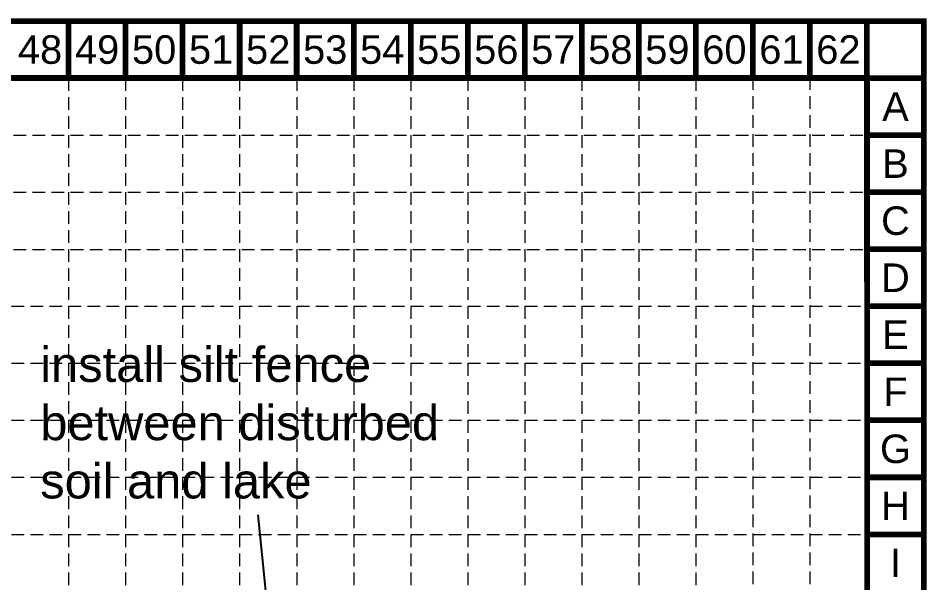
# Model space of a CAD drawing. Header units: inches. Extents: x 2602013 to 2607782, y 7036322 to 7039931.
# Drawn here: x 2606348 to 2607782, y 7039040 to 7039931 of the extents above; entities that cross this region are included whole.
import ezdxf
from ezdxf.enums import TextEntityAlignment as Align

# ---------------------------------------------------------------- set-up
doc = ezdxf.new("R2010")
doc.units = ezdxf.units.IN
doc.header["$MEASUREMENT"] = 0
doc.linetypes.add('HIDDEN', pattern=[0.375, 0.25, -0.125])
for name, color, linetype in [('BASE', 7, 'Continuous'), ('GRID', 254, 'HIDDEN'), ('SILT FENCE', 200, 'Continuous'), ('TREET', 250, 'Continuous')]:
    doc.layers.add(name, color=color, linetype=linetype)
doc.styles.get("Standard").update_dxf_attribs({"font": 'ARIAL.TTF'})

msp = doc.modelspace()

# ---------------------------------------------------------------- linework, layer by layer
at = {"layer": 'BASE', "color": 9}
msp.add_line((2607687.1, 7039836.3), (2607687.1, 7036416.3), dxfattribs=at)
at = {"layer": 'BASE', "const_width": 9}
for points in [[(2602017.1, 7036326.3), (2607777.1, 7036326.3), (2607777.1, 7039926.3), (2602017.1, 7039926.3)], [(2602106.9, 7036416.3), (2607687.4, 7036416.1), (2607687.2, 7039836.4), (2602108, 7039836.5)]]:
    msp.add_lwpolyline(points, close=True, dxfattribs=at)
for points in [[(2606427.1, 7039836.3), (2606427.1, 7039926.3)], [(2606517.1, 7039836.3), (2606517.1, 7039926.3)], [(2606607.1, 7039836.3), (2606607.1, 7039926.3)], [(2606697.1, 7039836.3), (2606697.1, 7039926.3)], [(2606787.1, 7039836.3), (2606787.1, 7039926.3)], [(2606877.1, 7039836.3), (2606877.1, 7039926.3)], [(2606967.1, 7039836.3), (2606967.1, 7039926.3)], [(2607057.1, 7039836.3), (2607057.1, 7039926.3)], [(2607147.1, 7039836.3), (2607147.1, 7039926.3)], [(2607237.1, 7039836.3), (2607237.1, 7039926.3)], [(2607327.1, 7039836.3), (2607327.1, 7039926.3)], [(2607417.1, 7039836.3), (2607417.1, 7039926.3)], [(2607507.1, 7039836.3), (2607507.1, 7039926.3)], [(2607597.1, 7039836.3), (2607597.1, 7039926.3)], [(2607687.1, 7039836.3), (2607687.1, 7039926.3)], [(2607777.1, 7039836.3), (2607777.1, 7039926.3)], [(2607777.1, 7039836.3), (2607687.1, 7039836.3)], [(2607777.1, 7039746.3), (2607687.1, 7039746.3)], [(2607777.1, 7039656.3), (2607687.1, 7039656.3)], [(2607777.1, 7039566.3), (2607687.1, 7039566.3)], [(2607777.1, 7039476.3), (2607687.1, 7039476.3)], [(2607777.1, 7039386.3), (2607687.1, 7039386.3)], [(2607777.1, 7039296.3), (2607687.1, 7039296.3)], [(2607777.1, 7039206.3), (2607687.1, 7039206.3)], [(2607777.1, 7039116.3), (2607687.1, 7039116.3)]]:
    msp.add_lwpolyline(points, dxfattribs=at)
at = {"layer": 'GRID', "color": 252, "linetype": 'HIDDEN', "lineweight": 0, "ltscale": 80}
for p, q in [((2606427.1, 7039836.3), (2606427.1, 7036685.9)), ((2606517.1, 7039836.3), (2606517.1, 7036685.9)), ((2606607.1, 7039836.3), (2606607.1, 7036685.9)), ((2606697.1, 7039836.3), (2606697.1, 7036685.9)), ((2606787.1, 7039836.3), (2606787.1, 7036685.9)), ((2606877.1, 7039836.3), (2606877.1, 7036685.9)), ((2606967.1, 7039836.3), (2606967.1, 7036685.9)), ((2607057.1, 7039836.3), (2607057.1, 7036685.9)), ((2607147.1, 7039836.3), (2607147.1, 7036685.9)), ((2607237.1, 7039836.3), (2607237.1, 7036685.9)), ((2607327.1, 7039836.3), (2607327.1, 7036685.9)), ((2607417.1, 7039836.3), (2607417.1, 7036685.9)), ((2607507, 7039837.8), (2607507, 7036685.9)), ((2607597, 7039837.8), (2607597, 7036685.9)), ((2602110.4, 7039746), (2607690.4, 7039746)), ((2602110.4, 7039656), (2607690.4, 7039656)), ((2602110.4, 7039566), (2607690.4, 7039566)), ((2602107.1, 7039476.3), (2607687.1, 7039476.3)), ((2602107.1, 7039386.3), (2607687.1, 7039386.3)), ((2602107.1, 7039296.3), (2607687.1, 7039296.3)), ((2602107.1, 7039206.3), (2607687.1, 7039206.3)), ((2602107.1, 7039116.3), (2607687.1, 7039116.3))]:
    msp.add_line(p, q, dxfattribs=at)
at = {"layer": 'SILT FENCE', "color": 0, "ltscale": 30}
msp.add_lwpolyline([(2606777.9, 7038636.1), (2606726.1, 7039147)], dxfattribs=at)

# ---------------------------------------------------------------- texts
at = {"layer": 'BASE'}
for s, p in [('48', (2606382.1, 7039881.3)), ('49', (2606472.1, 7039881.3)), ('50', (2606562.1, 7039881.3)), ('51', (2606652.1, 7039881.3)), ('52', (2606742.1, 7039881.3)), ('53', (2606832.1, 7039881.3)), ('54', (2606922.1, 7039881.3)), ('55', (2607012.1, 7039881.3)), ('56', (2607102.1, 7039881.3)), ('57', (2607192.1, 7039881.3)), ('58', (2607282.1, 7039881.3)), ('59', (2607372.1, 7039881.3)), ('60', (2607462.1, 7039881.3)), ('61', (2607552.1, 7039881.3)), ('62', (2607642.1, 7039881.3)), ('A', (2607732.1, 7039791.3)), ('B', (2607732.1, 7039701.3)), ('C', (2607732.1, 7039611.3)), ('D', (2607732.1, 7039521.3)), ('E', (2607732.1, 7039431.3)), ('F', (2607732.1, 7039341.3)), ('G', (2607732.1, 7039251.3)), ('H', (2607732.1, 7039161.3)), ('I', (2607732.1, 7039071.3))]:
    msp.add_text(s, height=45, dxfattribs=at).set_placement(p, align=Align.MIDDLE_CENTER)
at = {"layer": 'TREET', "insert": (2606382.4, 7039292.1), "char_height": 55.143, "width": 40154.119, "attachment_point": 4}
msp.add_mtext('install silt fence \\Pbetween disturbed \\Psoil and lake ', dxfattribs=at)

doc.saveas('drawing.dxf')
